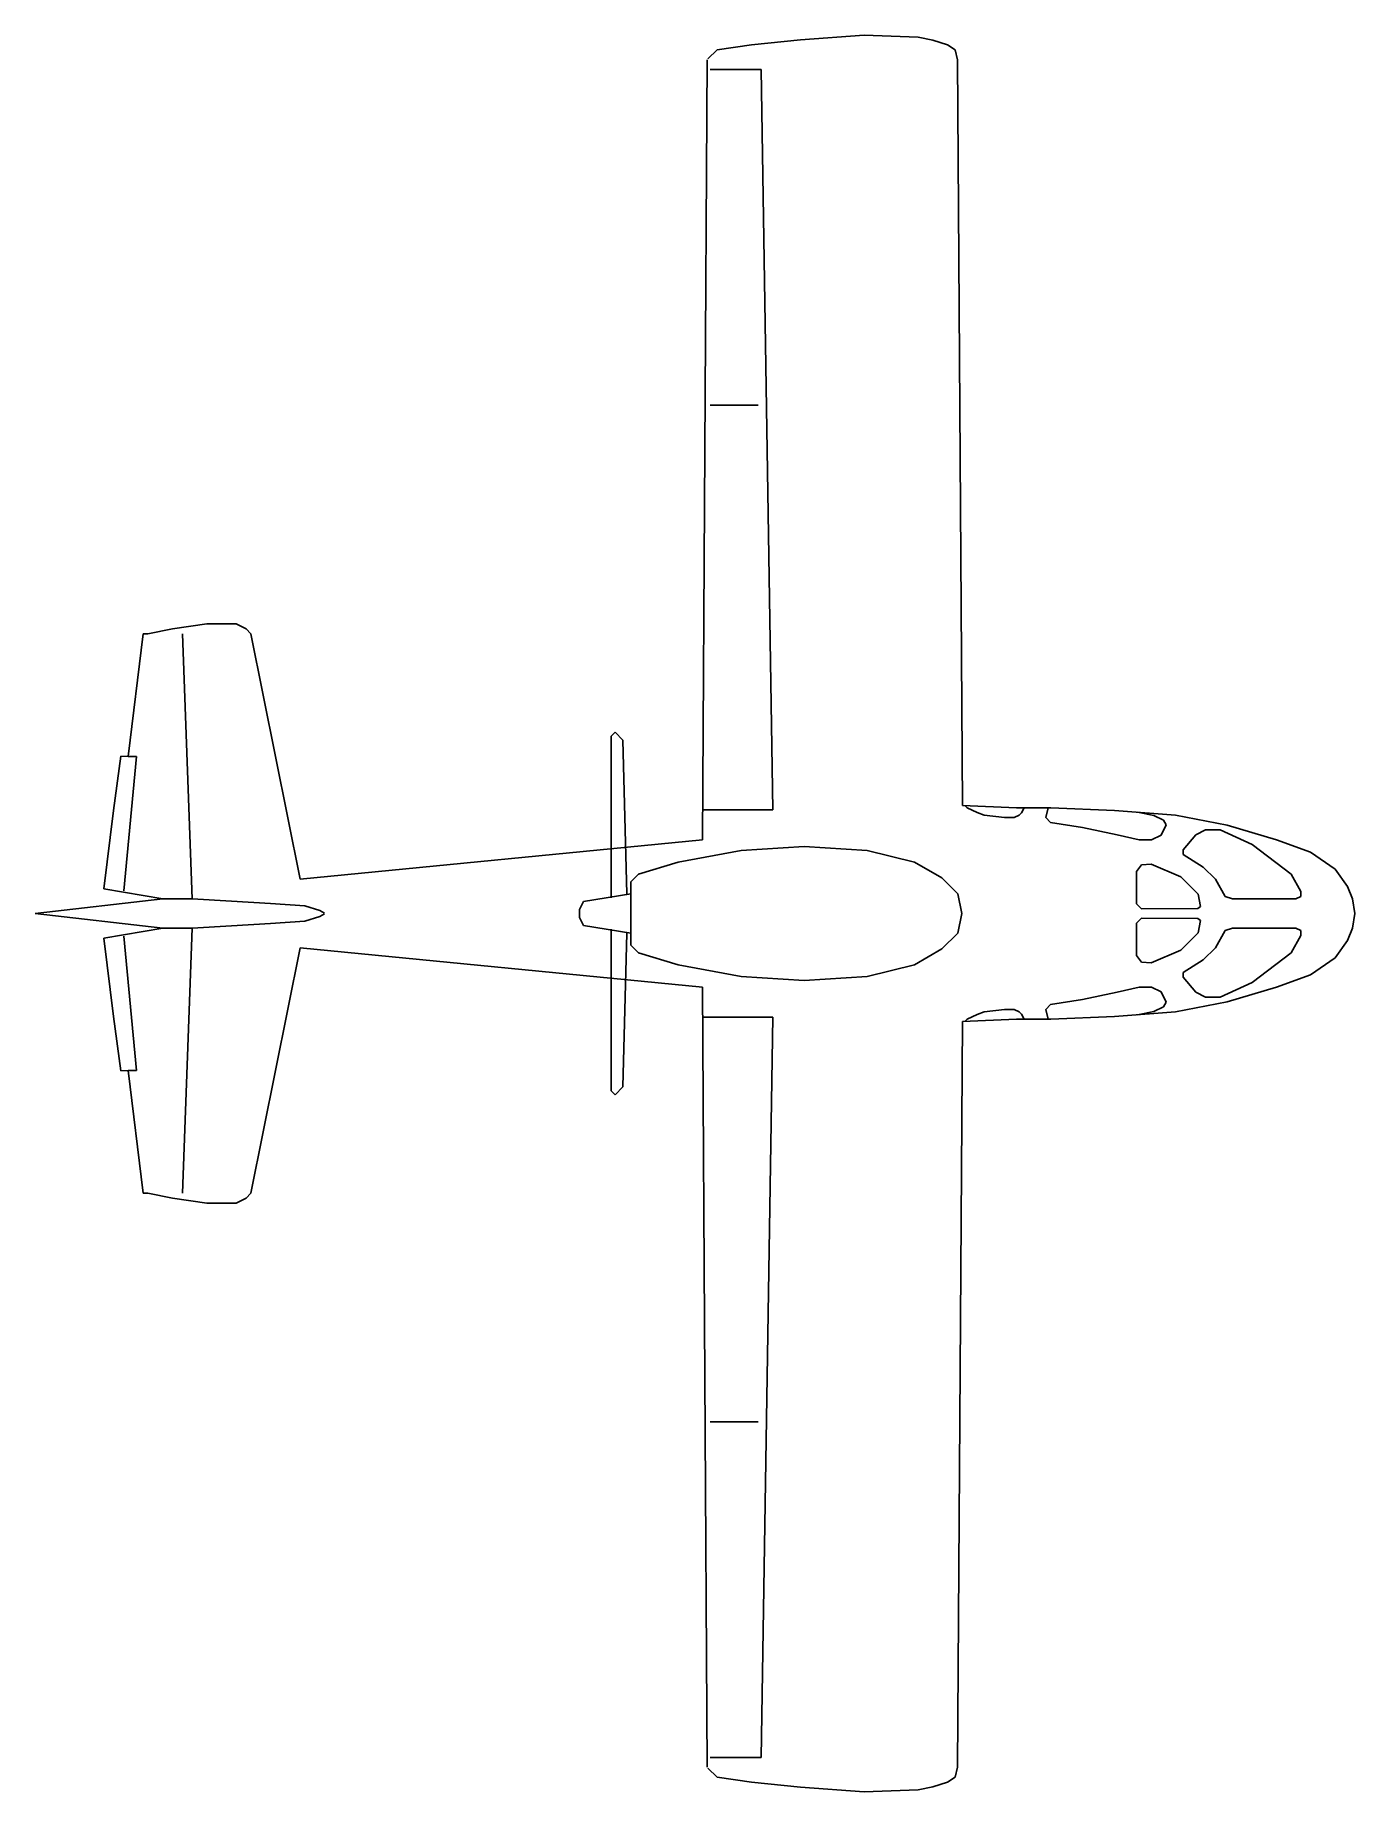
# Model space of a CAD drawing. Header units: millimetres. Extents: x -2172.4 to -2160.4, y 1890.3 to 1906.3.
import ezdxf

# ---------------------------------------------------------------- set-up
doc = ezdxf.new("R2010")
doc.units = ezdxf.units.MM
doc.header["$LTSCALE"] = 10
doc.layers.add('Aeronaves', color=2, linetype='Continuous')

msp = doc.modelspace()

# ---------------------------------------------------------------- linework, layer by layer
at = {"layer": 'Aeronaves'}
for p, q in [((-2165.447, 1906.262), (-2165.895, 1906.216)), ((-2164.865, 1906.306), (-2165.447, 1906.262)), ((-2164.373, 1906.286), (-2164.865, 1906.306)), ((-2164.238, 1906.261), (-2164.373, 1906.286)), ((-2164.105, 1906.216), (-2164.238, 1906.261)), ((-2166.208, 1906.172), (-2166.293, 1906.089)), ((-2165.895, 1906.216), (-2166.208, 1906.172)), ((-2164.036, 1906.172), (-2164.105, 1906.216)), ((-2164.015, 1906.082), (-2164.036, 1906.172)), ((-2166.298, 1906.082), (-2166.342, 1898.964)), ((-2166.27, 1905.993), (-2165.805, 1905.993)), ((-2165.805, 1905.993), (-2165.699, 1899.239)), ((-2163.97, 1899.278), (-2164.015, 1906.082)), ((-2165.832, 1902.929), (-2166.27, 1902.929)), ((-2171.446, 1900.845), (-2171.58, 1899.725)), ((-2171.401, 1900.845), (-2171.446, 1900.845)), ((-2171.177, 1900.889), (-2171.401, 1900.845)), ((-2170.864, 1900.934), (-2171.177, 1900.889)), ((-2171.087, 1900.845), (-2170.998, 1898.427)), ((-2170.595, 1900.934), (-2170.864, 1900.934)), ((-2170.505, 1900.889), (-2170.595, 1900.934)), ((-2170.461, 1900.845), (-2170.505, 1900.889)), ((-2170.013, 1898.606), (-2170.461, 1900.845)), ((-2167.175, 1899.911), (-2167.139, 1899.947)), ((-2167.175, 1898.437), (-2167.175, 1899.911)), ((-2167.139, 1899.947), (-2167.067, 1899.875)), ((-2167.067, 1899.875), (-2167.031, 1898.473)), ((-2171.648, 1899.727), (-2171.715, 1899.233)), ((-2171.58, 1899.725), (-2171.648, 1899.727)), ((-2171.506, 1899.725), (-2171.622, 1898.501)), ((-2171.58, 1899.725), (-2171.506, 1899.725)), ((-2171.715, 1899.233), (-2171.804, 1898.517)), ((-2166.34, 1899.239), (-2165.699, 1899.239)), ((-2163.475, 1899.256), (-2163.97, 1899.278)), ((-2163.948, 1899.278), (-2163.926, 1899.258)), ((-2163.926, 1899.258), (-2163.836, 1899.213)), ((-2163.836, 1899.213), (-2163.77, 1899.191)), ((-2163.164, 1899.256), (-2163.475, 1899.256)), ((-2163.452, 1899.19), (-2163.43, 1899.211)), ((-2163.43, 1899.211), (-2163.407, 1899.256)), ((-2163.186, 1899.258), (-2163.207, 1899.168)), ((-2162.582, 1899.232), (-2163.164, 1899.256)), ((-2162.025, 1899.19), (-2162.582, 1899.232)), ((-2162.223, 1899.188), (-2162.372, 1899.216)), ((-2163.77, 1899.191), (-2163.587, 1899.168)), ((-2163.587, 1899.168), (-2163.498, 1899.168)), ((-2163.452, 1899.19), (-2163.498, 1899.168)), ((-2163.207, 1899.168), (-2163.165, 1899.123)), ((-2163.165, 1899.123), (-2162.874, 1899.078)), ((-2162.874, 1899.078), (-2162.558, 1899.011)), ((-2162.134, 1899.144), (-2162.223, 1899.188)), ((-2162.155, 1899.009), (-2162.111, 1899.102)), ((-2162.111, 1899.102), (-2162.134, 1899.144)), ((-2161.553, 1899.099), (-2162.025, 1899.19)), ((-2161.753, 1899.057), (-2161.841, 1899.011)), ((-2161.618, 1899.055), (-2161.753, 1899.057)), ((-2161.327, 1898.921), (-2161.618, 1899.055)), ((-2161.105, 1898.966), (-2161.553, 1899.099)), ((-2166.342, 1898.964), (-2170.013, 1898.606)), ((-2165.414, 1898.904), (-2165.989, 1898.868)), ((-2164.839, 1898.868), (-2165.414, 1898.904)), ((-2162.558, 1899.011), (-2162.357, 1898.966)), ((-2162.357, 1898.966), (-2162.243, 1898.966)), ((-2162.243, 1898.966), (-2162.155, 1899.009)), ((-2161.841, 1899.011), (-2161.955, 1898.875)), ((-2160.969, 1898.651), (-2161.327, 1898.921)), ((-2160.792, 1898.853), (-2161.105, 1898.966)), ((-2166.564, 1898.76), (-2166.924, 1898.652)), ((-2165.989, 1898.868), (-2166.564, 1898.76)), ((-2164.407, 1898.76), (-2164.839, 1898.868)), ((-2164.156, 1898.617), (-2164.407, 1898.76)), ((-2162.335, 1898.738), (-2162.38, 1898.676)), ((-2162.247, 1898.742), (-2162.335, 1898.738)), ((-2161.976, 1898.628), (-2162.247, 1898.742)), ((-2161.955, 1898.875), (-2161.955, 1898.83)), ((-2161.955, 1898.83), (-2161.772, 1898.716)), ((-2160.569, 1898.697), (-2160.792, 1898.853)), ((-2166.924, 1898.652), (-2166.995, 1898.581)), ((-2166.995, 1898.581), (-2166.995, 1898.293)), ((-2164.012, 1898.473), (-2164.156, 1898.617)), ((-2162.38, 1898.676), (-2162.381, 1898.381)), ((-2161.818, 1898.469), (-2161.976, 1898.628)), ((-2161.772, 1898.716), (-2161.66, 1898.605)), ((-2161.66, 1898.605), (-2161.571, 1898.448)), ((-2160.881, 1898.494), (-2160.969, 1898.651)), ((-2160.455, 1898.539), (-2160.569, 1898.697)), ((-2171.266, 1898.426), (-2172.43, 1898.293)), ((-2171.804, 1898.517), (-2171.266, 1898.426)), ((-2170.998, 1898.427), (-2171.266, 1898.426)), ((-2170.998, 1898.427), (-2170.64, 1898.406)), ((-2166.995, 1898.473), (-2167.427, 1898.401)), ((-2163.976, 1898.293), (-2164.012, 1898.473)), ((-2161.797, 1898.358), (-2161.818, 1898.469)), ((-2161.571, 1898.448), (-2161.506, 1898.426)), ((-2161.506, 1898.426), (-2160.926, 1898.427)), ((-2160.926, 1898.427), (-2160.881, 1898.449)), ((-2160.881, 1898.449), (-2160.881, 1898.494)), ((-2160.41, 1898.427), (-2160.455, 1898.539)), ((-2160.389, 1898.293), (-2160.41, 1898.427)), ((-2171.266, 1898.16), (-2172.43, 1898.293)), ((-2170.64, 1898.406), (-2170.282, 1898.384)), ((-2170.282, 1898.384), (-2169.968, 1898.364)), ((-2169.968, 1898.364), (-2169.834, 1898.319)), ((-2169.968, 1898.222), (-2169.834, 1898.267)), ((-2169.834, 1898.319), (-2169.789, 1898.296)), ((-2169.834, 1898.267), (-2169.789, 1898.29)), ((-2167.427, 1898.401), (-2167.463, 1898.329)), ((-2167.463, 1898.329), (-2167.463, 1898.293)), ((-2167.463, 1898.257), (-2167.463, 1898.293)), ((-2167.427, 1898.185), (-2167.463, 1898.257)), ((-2166.995, 1898.005), (-2166.995, 1898.293)), ((-2163.976, 1898.293), (-2164.012, 1898.113)), ((-2162.381, 1898.381), (-2162.334, 1898.336)), ((-2162.381, 1898.205), (-2162.334, 1898.25)), ((-2162.334, 1898.336), (-2161.82, 1898.338)), ((-2162.334, 1898.25), (-2161.82, 1898.248)), ((-2161.821, 1898.338), (-2161.797, 1898.358)), ((-2161.821, 1898.248), (-2161.797, 1898.228)), ((-2160.389, 1898.293), (-2160.41, 1898.159)), ((-2171.804, 1898.069), (-2171.266, 1898.16)), ((-2170.998, 1898.159), (-2171.266, 1898.16)), ((-2171.087, 1895.741), (-2170.998, 1898.159)), ((-2170.998, 1898.159), (-2170.64, 1898.18)), ((-2170.64, 1898.18), (-2170.282, 1898.202)), ((-2170.282, 1898.202), (-2169.968, 1898.222)), ((-2166.995, 1898.113), (-2167.427, 1898.185)), ((-2167.175, 1898.149), (-2167.175, 1896.675)), ((-2167.067, 1896.711), (-2167.031, 1898.113)), ((-2164.012, 1898.113), (-2164.156, 1897.97)), ((-2162.38, 1897.91), (-2162.381, 1898.205)), ((-2161.818, 1898.117), (-2161.976, 1897.958)), ((-2161.797, 1898.228), (-2161.818, 1898.117)), ((-2161.66, 1897.981), (-2161.571, 1898.138)), ((-2161.571, 1898.138), (-2161.506, 1898.16)), ((-2161.506, 1898.16), (-2160.926, 1898.159)), ((-2160.881, 1898.092), (-2160.969, 1897.935)), ((-2160.926, 1898.159), (-2160.881, 1898.137)), ((-2160.881, 1898.137), (-2160.881, 1898.092)), ((-2160.41, 1898.159), (-2160.455, 1898.048)), ((-2171.715, 1897.353), (-2171.804, 1898.069)), ((-2171.506, 1896.861), (-2171.622, 1898.085)), ((-2170.013, 1897.98), (-2170.461, 1895.741)), ((-2166.342, 1897.622), (-2170.013, 1897.98)), ((-2166.924, 1897.934), (-2166.995, 1898.005)), ((-2166.564, 1897.826), (-2166.924, 1897.934)), ((-2164.156, 1897.97), (-2164.407, 1897.826)), ((-2161.976, 1897.958), (-2162.247, 1897.844)), ((-2161.772, 1897.87), (-2161.66, 1897.981)), ((-2160.969, 1897.935), (-2161.327, 1897.665)), ((-2160.455, 1898.048), (-2160.569, 1897.889)), ((-2165.989, 1897.718), (-2166.564, 1897.826)), ((-2164.407, 1897.826), (-2164.839, 1897.718)), ((-2162.335, 1897.848), (-2162.38, 1897.91)), ((-2162.247, 1897.844), (-2162.335, 1897.848)), ((-2161.955, 1897.756), (-2161.772, 1897.87)), ((-2160.569, 1897.889), (-2160.792, 1897.733)), ((-2166.298, 1890.504), (-2166.342, 1897.622)), ((-2165.414, 1897.682), (-2165.989, 1897.718)), ((-2164.839, 1897.718), (-2165.414, 1897.682)), ((-2162.558, 1897.575), (-2162.357, 1897.62)), ((-2162.357, 1897.62), (-2162.243, 1897.62)), ((-2162.243, 1897.62), (-2162.155, 1897.577)), ((-2161.955, 1897.711), (-2161.955, 1897.756)), ((-2161.841, 1897.575), (-2161.955, 1897.711)), ((-2161.327, 1897.665), (-2161.618, 1897.531)), ((-2161.105, 1897.62), (-2161.553, 1897.487)), ((-2160.792, 1897.733), (-2161.105, 1897.62)), ((-2163.207, 1897.418), (-2163.165, 1897.463)), ((-2163.165, 1897.463), (-2162.874, 1897.508)), ((-2162.874, 1897.508), (-2162.558, 1897.575)), ((-2162.155, 1897.577), (-2162.111, 1897.485)), ((-2162.111, 1897.485), (-2162.134, 1897.443)), ((-2161.553, 1897.487), (-2162.025, 1897.396)), ((-2161.753, 1897.529), (-2161.841, 1897.575)), ((-2161.618, 1897.531), (-2161.753, 1897.529)), ((-2171.648, 1896.859), (-2171.715, 1897.353)), ((-2166.34, 1897.347), (-2165.699, 1897.347)), ((-2165.805, 1890.594), (-2165.699, 1897.347)), ((-2163.97, 1897.308), (-2164.015, 1890.504)), ((-2163.475, 1897.33), (-2163.97, 1897.308)), ((-2163.948, 1897.308), (-2163.926, 1897.329)), ((-2163.926, 1897.329), (-2163.836, 1897.373)), ((-2163.836, 1897.373), (-2163.77, 1897.395)), ((-2163.77, 1897.395), (-2163.587, 1897.418)), ((-2163.587, 1897.418), (-2163.498, 1897.418)), ((-2163.452, 1897.396), (-2163.498, 1897.418)), ((-2163.164, 1897.33), (-2163.475, 1897.33)), ((-2163.452, 1897.396), (-2163.43, 1897.375)), ((-2163.43, 1897.375), (-2163.407, 1897.33)), ((-2163.186, 1897.329), (-2163.207, 1897.418)), ((-2162.582, 1897.354), (-2163.164, 1897.33)), ((-2162.025, 1897.396), (-2162.582, 1897.354)), ((-2162.223, 1897.398), (-2162.372, 1897.37)), ((-2162.134, 1897.443), (-2162.223, 1897.398)), ((-2171.58, 1896.861), (-2171.648, 1896.859)), ((-2171.58, 1896.861), (-2171.506, 1896.861)), ((-2171.446, 1895.741), (-2171.58, 1896.861)), ((-2167.175, 1896.675), (-2167.139, 1896.64)), ((-2167.139, 1896.64), (-2167.067, 1896.711)), ((-2171.401, 1895.741), (-2171.446, 1895.741)), ((-2171.177, 1895.697), (-2171.401, 1895.741)), ((-2170.864, 1895.652), (-2171.177, 1895.697)), ((-2170.505, 1895.697), (-2170.595, 1895.652)), ((-2170.461, 1895.741), (-2170.505, 1895.697)), ((-2170.595, 1895.652), (-2170.864, 1895.652)), ((-2165.832, 1893.657), (-2166.27, 1893.657)), ((-2166.27, 1890.594), (-2165.805, 1890.594)), ((-2166.208, 1890.414), (-2166.293, 1890.497)), ((-2165.895, 1890.37), (-2166.208, 1890.414)), ((-2164.036, 1890.414), (-2164.105, 1890.37)), ((-2164.015, 1890.504), (-2164.036, 1890.414)), ((-2165.447, 1890.324), (-2165.895, 1890.37)), ((-2164.865, 1890.28), (-2165.447, 1890.324)), ((-2164.373, 1890.3), (-2164.865, 1890.28)), ((-2164.238, 1890.325), (-2164.373, 1890.3)), ((-2164.105, 1890.37), (-2164.238, 1890.325))]:
    msp.add_line(p, q, dxfattribs=at)

doc.saveas('drawing.dxf')
